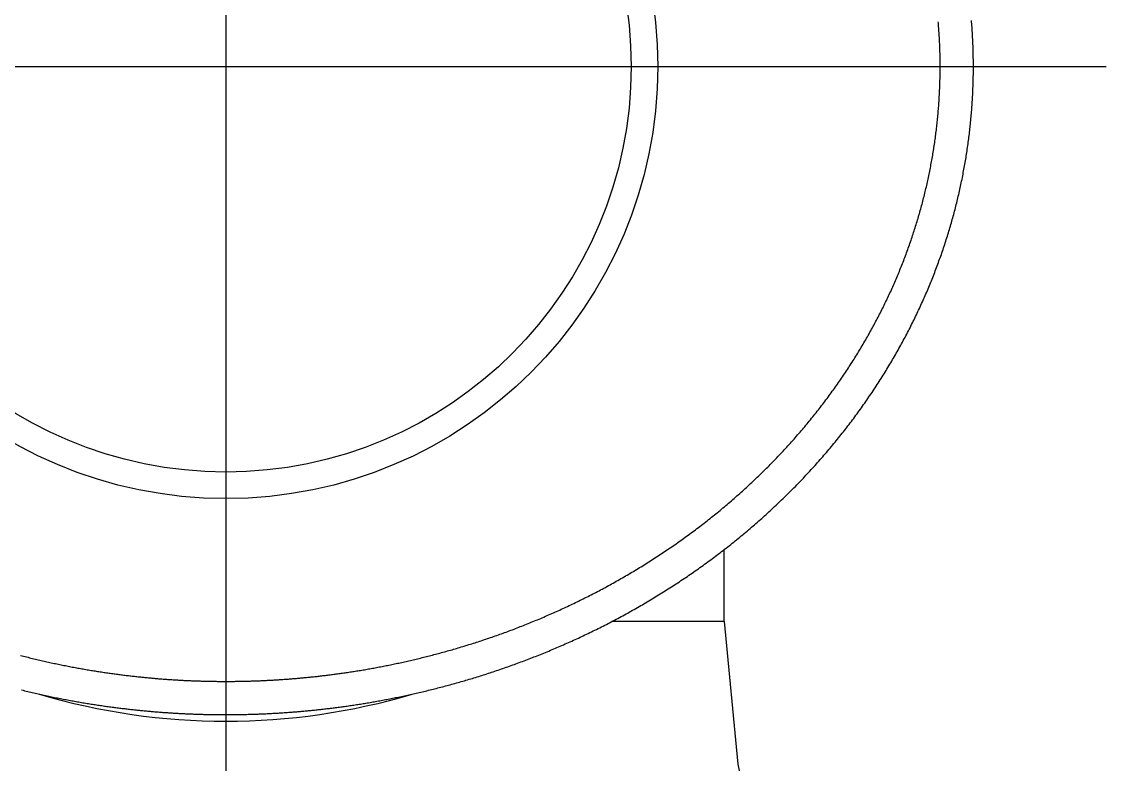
# Model space of a CAD drawing. Extents: x -15.1 to 80.2, y -18.2 to 61.5.
# Drawn here: x 63.89 to 80.21, y 39.15 to 50.33 of the extents above; entities that cross this region are included whole.
import ezdxf

# ---------------------------------------------------------------- set-up
doc = ezdxf.new("R2010")
doc.units = 0
doc.linetypes.add('CENTER', pattern=[50.8, 31.75, -6.35, 6.35, -6.35])
doc.layers.get('0').update_dxf_attribs({"linetype": 'CONTINUOUS'})
doc.layers.add('CENTER', color=1, linetype='CENTER')

msp = doc.modelspace()

# ---------------------------------------------------------------- linework, layer by layer
at = {"color": 7, "linetype": 'CONTINUOUS'}
for q in [(74.46091, 42.38278), (72.76924, 41.3), (74.66743, 39.15214)]:
    msp.add_line((74.46091, 41.3), q, dxfattribs=at)
at = {"color": 7}
for points in [[(66.9609, 39.9, 0), (66.9777, 39.9, 0), (66.9945, 39.9, 0), (67.0113, 39.9001, 0), (67.028, 39.9002, 0), (67.0448, 39.9003, 0), (67.0616, 39.9004, 0), (67.0783, 39.9005, 0), (67.0951, 39.9007, 0), (67.1118, 39.9008, 0), (67.1286, 39.901, 0), (67.1453, 39.9013, 0), (67.162, 39.9015, 0), (67.1788, 39.9018, 0), (67.1955, 39.9021, 0), (67.2123, 39.9024, 0), (67.229, 39.9027, 0), (67.2458, 39.9031, 0), (67.2625, 39.9034, 0), (67.2792, 39.9038, 0), (67.296, 39.9042, 0), (67.3128, 39.9047, 0), (67.3295, 39.9051, 0), (67.3463, 39.9056, 0), (67.3631, 39.9061, 0), (67.3799, 39.9067, 0), (67.3967, 39.9072, 0), (67.4135, 39.9078, 0), (67.4303, 39.9084, 0), (67.4471, 39.909, 0), (67.4639, 39.9096, 0), (67.4808, 39.9103, 0), (67.4976, 39.911, 0), (67.5145, 39.9117, 0), (67.5314, 39.9124, 0), (67.5483, 39.9132, 0), (67.5652, 39.914, 0), (67.5821, 39.9148, 0), (67.5991, 39.9156, 0), (67.616, 39.9165, 0), (67.633, 39.9173, 0), (67.65, 39.9182, 0), (67.667, 39.9192, 0), (67.684, 39.9201, 0), (67.7011, 39.9211, 0), (67.7182, 39.9221, 0), (67.7353, 39.9231, 0), (67.7524, 39.9241, 0), (67.7695, 39.9252, 0), (67.7867, 39.9263, 0), (67.8039, 39.9274, 0), (67.8211, 39.9285, 0), (67.8384, 39.9297, 0), (67.8556, 39.9309, 0), (67.8729, 39.9321, 0), (67.8903, 39.9333, 0), (67.9076, 39.9346, 0), (67.925, 39.9359, 0), (67.9424, 39.9372, 0), (67.9598, 39.9385, 0), (67.9773, 39.9399, 0), (67.9948, 39.9413, 0), (68.0124, 39.9427, 0), (68.0299, 39.9441, 0), (68.0475, 39.9456, 0), (68.0652, 39.9471, 0), (68.0829, 39.9486, 0), (68.1006, 39.9501, 0), (68.1183, 39.9517, 0), (68.1361, 39.9533, 0), (68.1539, 39.9549, 0), (68.1718, 39.9566, 0), (68.1897, 39.9582, 0), (68.2077, 39.96, 0), (68.2256, 39.9617, 0), (68.2437, 39.9635, 0), (68.2617, 39.9653, 0), (68.2799, 39.9671, 0), (68.298, 39.969, 0), (68.3162, 39.9709, 0), (68.3345, 39.9728, 0), (68.3528, 39.9748, 0), (68.3711, 39.9768, 0), (68.3895, 39.9788, 0), (68.4079, 39.9808, 0), (68.4264, 39.9829, 0), (68.445, 39.9851, 0), (68.4636, 39.9872, 0), (68.4822, 39.9894, 0), (68.5009, 39.9916, 0), (68.5197, 39.9939, 0), (68.5385, 39.9962, 0), (68.5573, 39.9985, 0), (68.5762, 40.0009, 0), (68.5952, 40.0033, 0), (68.6142, 40.0057, 0), (68.6333, 40.0082, 0), (68.6524, 40.0107, 0), (68.6716, 40.0133, 0), (68.6909, 40.0159, 0), (68.7102, 40.0185, 0), (68.7296, 40.0212, 0), (68.749, 40.0239, 0), (68.7685, 40.0266, 0), (68.7881, 40.0294, 0), (68.8077, 40.0322, 0), (68.8274, 40.0351, 0), (68.8472, 40.038, 0), (68.867, 40.0409, 0), (68.8869, 40.0439, 0), (68.9069, 40.0469, 0), (68.9269, 40.05, 0), (68.947, 40.0531, 0), (68.9671, 40.0563, 0), (68.9874, 40.0595, 0), (69.0077, 40.0627, 0), (69.0281, 40.066, 0), (69.0485, 40.0693, 0), (69.0691, 40.0727, 0), (69.0897, 40.0762, 0), (69.1103, 40.0796, 0), (69.1311, 40.0832, 0), (69.1519, 40.0867, 0), (69.1727, 40.0903, 0), (69.1937, 40.094, 0), (69.2147, 40.0977, 0), (69.2358, 40.1015, 0), (69.2569, 40.1053, 0), (69.2781, 40.1092, 0), (69.2994, 40.1131, 0), (69.3208, 40.1171, 0), (69.3422, 40.1211, 0), (69.3636, 40.1251, 0), (69.3852, 40.1293, 0), (69.4067, 40.1334, 0), (69.4284, 40.1376, 0), (69.4501, 40.1419, 0), (69.4719, 40.1462, 0), (69.4937, 40.1506, 0), (69.5156, 40.155, 0), (69.5376, 40.1595, 0), (69.5596, 40.164, 0), (69.5816, 40.1686, 0), (69.6037, 40.1732, 0), (69.6259, 40.1779, 0), (69.6482, 40.1826, 0), (69.6704, 40.1874, 0), (69.6928, 40.1923, 0), (69.7152, 40.1971, 0), (69.7376, 40.2021, 0), (69.7601, 40.2071, 0), (69.7827, 40.2121, 0), (69.8053, 40.2172, 0), (69.8279, 40.2224, 0), (69.8506, 40.2276, 0), (69.8733, 40.2329, 0), (69.8961, 40.2382, 0), (69.919, 40.2436, 0), (69.9419, 40.249, 0), (69.9648, 40.2545, 0), (69.9878, 40.2601, 0), (70.0108, 40.2657, 0), (70.0339, 40.2713, 0), (70.057, 40.277, 0), (70.0801, 40.2828, 0), (70.1033, 40.2886, 0), (70.1266, 40.2945, 0), (70.1499, 40.3004, 0), (70.1732, 40.3064, 0), (70.1965, 40.3125, 0), (70.2199, 40.3186, 0), (70.2434, 40.3247, 0), (70.2668, 40.331, 0), (70.2904, 40.3372, 0), (70.3139, 40.3436, 0), (70.3375, 40.35, 0), (70.3611, 40.3564, 0), (70.3848, 40.3629, 0), (70.4085, 40.3695, 0), (70.4322, 40.3762, 0), (70.456, 40.3828, 0), (70.4797, 40.3896, 0), (70.5036, 40.3964, 0), (70.5274, 40.4033, 0), (70.5513, 40.4102, 0), (70.5752, 40.4172, 0), (70.5992, 40.4242, 0), (70.6231, 40.4313, 0), (70.6471, 40.4385, 0), (70.6711, 40.4457, 0), (70.6952, 40.453, 0), (70.7193, 40.4604, 0), (70.7434, 40.4678, 0), (70.7675, 40.4753, 0), (70.7917, 40.4828, 0), (70.8158, 40.4904, 0), (70.84, 40.4981, 0), (70.8643, 40.5058, 0), (70.8885, 40.5136, 0), (70.9128, 40.5214, 0), (70.937, 40.5293, 0), (70.9613, 40.5373, 0), (70.9857, 40.5453, 0), (71.01, 40.5534, 0), (71.0344, 40.5616, 0), (71.0587, 40.5698, 0), (71.0831, 40.5781, 0), (71.1075, 40.5865, 0), (71.132, 40.5949, 0), (71.1564, 40.6034, 0), (71.1809, 40.6119, 0), (71.2053, 40.6205, 0), (71.2298, 40.6292, 0), (71.2543, 40.638, 0), (71.2788, 40.6468, 0), (71.3033, 40.6556, 0), (71.3279, 40.6646, 0), (71.3524, 40.6735, 0), (71.377, 40.6826, 0), (71.4016, 40.6917, 0), (71.4262, 40.7009, 0), (71.4508, 40.7102, 0), (71.4754, 40.7195, 0), (71.5, 40.7289, 0), (71.5246, 40.7383, 0), (71.5493, 40.7478, 0), (71.5739, 40.7574, 0), (71.5986, 40.767, 0), (71.6233, 40.7767, 0), (71.6479, 40.7865, 0), (71.6726, 40.7964, 0), (71.6973, 40.8063, 0), (71.722, 40.8162, 0), (71.7467, 40.8263, 0), (71.7714, 40.8364, 0), (71.7962, 40.8465, 0), (71.8209, 40.8568, 0), (71.8456, 40.8671, 0), (71.8704, 40.8775, 0), (71.8951, 40.8879, 0), (71.9199, 40.8984, 0), (71.9446, 40.909, 0), (71.9694, 40.9196, 0), (71.9942, 40.9303, 0), (72.0189, 40.9411, 0), (72.0437, 40.9519, 0), (72.0685, 40.9628, 0), (72.0932, 40.9738, 0), (72.118, 40.9848, 0), (72.1428, 40.9959, 0), (72.1676, 41.0071, 0), (72.1924, 41.0184, 0), (72.2171, 41.0297, 0), (72.2419, 41.0411, 0), (72.2667, 41.0525, 0), (72.2915, 41.064, 0), (72.3163, 41.0756, 0), (72.3411, 41.0873, 0), (72.3658, 41.099, 0), (72.3906, 41.1108, 0), (72.4154, 41.1227, 0), (72.4402, 41.1346, 0), (72.4649, 41.1466, 0), (72.4897, 41.1587, 0), (72.5145, 41.1708, 0), (72.5392, 41.183, 0), (72.564, 41.1953, 0), (72.5887, 41.2077, 0), (72.6135, 41.2201, 0), (72.6382, 41.2326, 0), (72.663, 41.2452, 0), (72.6877, 41.2578, 0), (72.7124, 41.2705, 0), (72.7371, 41.2833, 0), (72.7618, 41.2961, 0), (72.7865, 41.3091, 0), (72.8112, 41.3221, 0), (72.8359, 41.3351, 0), (72.8606, 41.3482, 0), (72.8853, 41.3615, 0), (72.9099, 41.3747, 0), (72.9346, 41.3881, 0), (72.9592, 41.4015, 0), (72.9838, 41.415, 0), (73.0085, 41.4286, 0), (73.0331, 41.4422, 0), (73.0577, 41.4559, 0), (73.0822, 41.4697, 0), (73.1068, 41.4835, 0), (73.1313, 41.4975, 0), (73.1559, 41.5114, 0), (73.1804, 41.5255, 0), (73.2049, 41.5396, 0), (73.2294, 41.5538, 0), (73.2539, 41.5681, 0), (73.2783, 41.5825, 0), (73.3027, 41.5969, 0), (73.3272, 41.6114, 0), (73.3515, 41.6259, 0), (73.3759, 41.6406, 0), (73.4003, 41.6553, 0), (73.4246, 41.67, 0), (73.4489, 41.6849, 0), (73.4732, 41.6998, 0), (73.4975, 41.7148, 0), (73.5217, 41.7298, 0), (73.546, 41.7449, 0), (73.5702, 41.7601, 0), (73.5944, 41.7754, 0), (73.6185, 41.7907, 0), (73.6426, 41.8061, 0), (73.6667, 41.8216, 0), (73.6908, 41.8371, 0), (73.7149, 41.8527, 0), (73.7389, 41.8684, 0), (73.7629, 41.8841, 0), (73.7869, 41.9, 0), (73.8108, 41.9158, 0), (73.8347, 41.9318, 0), (73.8586, 41.9478, 0), (73.8825, 41.9639, 0), (73.9063, 41.9801, 0), (73.9301, 41.9963, 0), (73.9538, 42.0126, 0), (73.9776, 42.0289, 0), (74.0013, 42.0454, 0), (74.0249, 42.0619, 0), (74.0486, 42.0784, 0), (74.0722, 42.0951, 0), (74.0957, 42.1118, 0), (74.1193, 42.1285, 0), (74.1428, 42.1454, 0), (74.1662, 42.1623, 0), (74.1896, 42.1792, 0), (74.213, 42.1963, 0), (74.2364, 42.2134, 0), (74.2597, 42.2305, 0), (74.283, 42.2478, 0), (74.3062, 42.2651, 0), (74.3294, 42.2825, 0), (74.3526, 42.2999, 0), (74.3757, 42.3174, 0), (74.3987, 42.335, 0), (74.4218, 42.3526, 0), (74.4448, 42.3703, 0), (74.4677, 42.3881, 0), (74.4906, 42.4059, 0), (74.5135, 42.4238, 0), (74.5363, 42.4418, 0), (74.5591, 42.4598, 0), (74.5818, 42.4779, 0), (74.6045, 42.4961, 0), (74.6272, 42.5143, 0), (74.6498, 42.5326, 0), (74.6723, 42.5509, 0), (74.6948, 42.5694, 0), (74.7173, 42.5878, 0), (74.7397, 42.6064, 0), (74.762, 42.625, 0), (74.7844, 42.6437, 0), (74.8066, 42.6624, 0), (74.8288, 42.6812, 0), (74.851, 42.7001, 0), (74.8731, 42.719, 0), (74.8952, 42.7379, 0), (74.9172, 42.757, 0), (74.9391, 42.7761, 0), (74.9611, 42.7952, 0), (74.9829, 42.8145, 0), (75.0047, 42.8337, 0), (75.0265, 42.8531, 0), (75.0482, 42.8725, 0), (75.0698, 42.8919, 0), (75.0914, 42.9114, 0), (75.1129, 42.931, 0), (75.1344, 42.9506, 0), (75.1558, 42.9703, 0), (75.1772, 42.9901, 0), (75.1985, 43.0099, 0), (75.2197, 43.0297, 0), (75.2409, 43.0496, 0), (75.2621, 43.0696, 0), (75.2832, 43.0896, 0), (75.3042, 43.1097, 0), (75.3251, 43.1298, 0), (75.346, 43.15, 0), (75.3669, 43.1703, 0), (75.3877, 43.1906, 0), (75.4084, 43.2109, 0), (75.429, 43.2313, 0), (75.4496, 43.2518, 0), (75.4702, 43.2723, 0), (75.4906, 43.2929, 0), (75.511, 43.3135, 0), (75.5314, 43.3342, 0), (75.5517, 43.3549, 0), (75.5719, 43.3757, 0), (75.592, 43.3965, 0), (75.6121, 43.4173, 0), (75.6322, 43.4383, 0), (75.6521, 43.4593, 0), (75.672, 43.4803, 0), (75.6918, 43.5014, 0), (75.7116, 43.5225, 0), (75.7313, 43.5437, 0), (75.7509, 43.5649, 0), (75.7704, 43.5862, 0), (75.7899, 43.6075, 0), (75.8093, 43.6288, 0), (75.8287, 43.6503, 0), (75.848, 43.6717, 0), (75.8672, 43.6932, 0), (75.8863, 43.7148, 0), (75.9054, 43.7364, 0), (75.9244, 43.758, 0), (75.9433, 43.7797, 0), (75.9621, 43.8014, 0), (75.9809, 43.8232, 0), (75.9996, 43.845, 0), (76.0182, 43.8669, 0), (76.0368, 43.8888, 0), (76.0553, 43.9107, 0), (76.0737, 43.9327, 0), (76.092, 43.9548, 0), (76.1103, 43.9768, 0), (76.1285, 43.9989, 0), (76.1466, 44.0211, 0), (76.1646, 44.0433, 0), (76.1826, 44.0655, 0), (76.2005, 44.0878, 0), (76.2183, 44.1101, 0), (76.2361, 44.1324, 0), (76.2537, 44.1548, 0), (76.2713, 44.1772, 0), (76.2888, 44.1997, 0), (76.3063, 44.2222, 0), (76.3237, 44.2447, 0), (76.3409, 44.2673, 0), (76.3582, 44.2898, 0), (76.3753, 44.3125, 0), (76.3923, 44.3351, 0), (76.4093, 44.3578, 0), (76.4262, 44.3806, 0), (76.4431, 44.4033, 0), (76.4598, 44.4261, 0), (76.4765, 44.449, 0), (76.4931, 44.4718, 0), (76.5096, 44.4947, 0), (76.526, 44.5177, 0), (76.5424, 44.5406, 0), (76.5586, 44.5636, 0), (76.5748, 44.5866, 0), (76.591, 44.6097, 0), (76.607, 44.6327, 0), (76.623, 44.6559, 0), (76.6388, 44.679, 0), (76.6546, 44.7021, 0), (76.6703, 44.7253, 0), (76.686, 44.7485, 0), (76.7015, 44.7718, 0), (76.717, 44.7951, 0), (76.7324, 44.8184, 0), (76.7477, 44.8417, 0), (76.7629, 44.865, 0), (76.7781, 44.8884, 0), (76.7931, 44.9118, 0), (76.8081, 44.9352, 0), (76.823, 44.9586, 0), (76.8378, 44.9821, 0), (76.8525, 45.0056, 0), (76.8672, 45.0291, 0), (76.8818, 45.0527, 0), (76.8963, 45.0762, 0), (76.9107, 45.0998, 0), (76.925, 45.1234, 0), (76.9392, 45.1471, 0), (76.9534, 45.1707, 0), (76.9675, 45.1944, 0), (76.9815, 45.2181, 0), (76.9954, 45.2418, 0), (77.0093, 45.2656, 0), (77.023, 45.2894, 0), (77.0367, 45.3131, 0), (77.0503, 45.337, 0), (77.0638, 45.3608, 0), (77.0773, 45.3847, 0), (77.0906, 45.4086, 0), (77.1039, 45.4325, 0), (77.1171, 45.4564, 0), (77.1302, 45.4803, 0), (77.1433, 45.5043, 0), (77.1562, 45.5283, 0), (77.1691, 45.5523, 0), (77.1819, 45.5763, 0), (77.1946, 45.6004, 0), (77.2073, 45.6245, 0), (77.2198, 45.6486, 0), (77.2323, 45.6727, 0), (77.2447, 45.6968, 0), (77.257, 45.7209, 0), (77.2692, 45.7451, 0), (77.2814, 45.7693, 0), (77.2935, 45.7935, 0), (77.3055, 45.8177, 0), (77.3174, 45.842, 0), (77.3292, 45.8663, 0), (77.341, 45.8905, 0), (77.3526, 45.9148, 0), (77.3642, 45.9392, 0), (77.3757, 45.9635, 0), (77.3872, 45.9878, 0), (77.3985, 46.0122, 0), (77.4098, 46.0366, 0), (77.421, 46.061, 0), (77.4321, 46.0854, 0), (77.4431, 46.1099, 0), (77.4541, 46.1343, 0), (77.465, 46.1588, 0), (77.4758, 46.1833, 0), (77.4865, 46.2078, 0), (77.4971, 46.2323, 0), (77.5077, 46.2568, 0), (77.5181, 46.2814, 0), (77.5285, 46.306, 0), (77.5388, 46.3305, 0), (77.5491, 46.3551, 0), (77.5592, 46.3798, 0), (77.5693, 46.4044, 0), (77.5793, 46.429, 0), (77.5892, 46.4537, 0), (77.599, 46.4783, 0), (77.6088, 46.503, 0), (77.6185, 46.5277, 0), (77.6281, 46.5524, 0), (77.6376, 46.5772, 0), (77.647, 46.6019, 0), (77.6564, 46.6267, 0), (77.6657, 46.6514, 0), (77.6749, 46.6762, 0), (77.684, 46.701, 0), (77.693, 46.7258, 0), (77.702, 46.7506, 0), (77.7109, 46.7754, 0), (77.7197, 46.8003, 0), (77.7284, 46.8251, 0), (77.737, 46.85, 0), (77.7456, 46.8749, 0), (77.7541, 46.8998, 0), (77.7625, 46.9247, 0), (77.7708, 46.9496, 0), (77.7791, 46.9745, 0), (77.7872, 46.9995, 0), (77.7953, 47.0244, 0), (77.8033, 47.0494, 0), (77.8113, 47.0743, 0), (77.8191, 47.0993, 0), (77.8269, 47.1243, 0), (77.8346, 47.1493, 0), (77.8422, 47.1743, 0), (77.8497, 47.1993, 0), (77.8572, 47.2244, 0), (77.8646, 47.2494, 0), (77.8719, 47.2745, 0), (77.8791, 47.2995, 0), (77.8863, 47.3246, 0), (77.8933, 47.3497, 0), (77.9003, 47.3748, 0), (77.9072, 47.3999, 0), (77.9141, 47.425, 0), (77.9208, 47.4501, 0), (77.9275, 47.4752, 0), (77.9341, 47.5004, 0), (77.9406, 47.5255, 0), (77.947, 47.5507, 0), (77.9534, 47.5758, 0), (77.9597, 47.601, 0), (77.9659, 47.6262, 0), (77.972, 47.6514, 0), (77.9781, 47.6765, 0), (77.984, 47.7017, 0), (77.9899, 47.727, 0), (77.9957, 47.7522, 0), (78.0015, 47.7774, 0), (78.0071, 47.8026, 0), (78.0127, 47.8279, 0), (78.0182, 47.8531, 0), (78.0236, 47.8783, 0), (78.029, 47.9036, 0), (78.0342, 47.9289, 0), (78.0394, 47.9541, 0), (78.0445, 47.9794, 0), (78.0496, 48.0047, 0), (78.0545, 48.03, 0), (78.0594, 48.0553, 0), (78.0642, 48.0806, 0), (78.0689, 48.1059, 0), (78.0736, 48.1312, 0), (78.0781, 48.1565, 0), (78.0826, 48.1818, 0), (78.087, 48.2071, 0), (78.0914, 48.2325, 0), (78.0956, 48.2578, 0), (78.0998, 48.2832, 0), (78.1039, 48.3085, 0), (78.1079, 48.3339, 0), (78.1119, 48.3592, 0), (78.1158, 48.3846, 0), (78.1196, 48.4099, 0), (78.1233, 48.4353, 0), (78.1269, 48.4607, 0), (78.1305, 48.4861, 0), (78.134, 48.5114, 0), (78.1374, 48.5368, 0), (78.1407, 48.5622, 0), (78.1439, 48.5876, 0), (78.1471, 48.613, 0), (78.1502, 48.6384, 0), (78.1532, 48.6638, 0), (78.1562, 48.6892, 0), (78.159, 48.7146, 0), (78.1618, 48.7401, 0), (78.1645, 48.7655, 0), (78.1672, 48.7909, 0), (78.1697, 48.8163, 0), (78.1722, 48.8417, 0), (78.1746, 48.8672, 0), (78.1769, 48.8926, 0), (78.1792, 48.918, 0), (78.1813, 48.9435, 0), (78.1834, 48.9689, 0), (78.1855, 48.9944, 0), (78.1874, 49.0198, 0), (78.1893, 49.0453, 0), (78.191, 49.0707, 0), (78.1927, 49.0962, 0), (78.1944, 49.1216, 0), (78.1959, 49.1471, 0), (78.1974, 49.1725, 0), (78.1988, 49.198, 0), (78.2001, 49.2234, 0), (78.2014, 49.2489, 0), (78.2026, 49.2744, 0), (78.2036, 49.2998, 0), (78.2047, 49.3253, 0), (78.2056, 49.3507, 0), (78.2065, 49.3762, 0), (78.2073, 49.4017, 0), (78.208, 49.4271, 0), (78.2086, 49.4526, 0), (78.2092, 49.4781, 0), (78.2096, 49.5036, 0), (78.21, 49.529, 0), (78.2104, 49.5545, 0), (78.2106, 49.58, 0), (78.2108, 49.6054, 0), (78.2109, 49.6309, 0), (78.2109, 49.6564, 0), (78.2108, 49.6819, 0), (78.2107, 49.7073, 0), (78.2105, 49.7328, 0), (78.2102, 49.7583, 0), (78.2098, 49.7838, 0), (78.2094, 49.8092, 0), (78.2089, 49.8347, 0), (78.2083, 49.8602, 0), (78.2076, 49.8856, 0), (78.2069, 49.9111, 0), (78.206, 49.9366, 0), (78.2051, 49.962, 0), (78.2041, 49.9875, 0), (78.2031, 50.0129, 0), (78.202, 50.0384, 0), (78.2007, 50.0638, 0), (78.1995, 50.0893, 0), (78.1981, 50.1147, 0), (78.1967, 50.1402, 0), (78.1951, 50.1656, 0), (78.1935, 50.191, 0), (78.1919, 50.2164, 0), (78.1901, 50.2419, 0), (78.1883, 50.2673, 0), (78.1864, 50.2927, 0), (78.1844, 50.3181, 0), (78.1824, 50.3435, 0)], [(66.9609, 40.4, 0), (66.9771, 40.4, 0), (66.9932, 40.4, 0), (67.0093, 40.4001, 0), (67.0254, 40.4002, 0), (67.0416, 40.4003, 0), (67.0577, 40.4004, 0), (67.0738, 40.4005, 0), (67.0899, 40.4006, 0), (67.106, 40.4008, 0), (67.1221, 40.401, 0), (67.1382, 40.4012, 0), (67.1543, 40.4015, 0), (67.1704, 40.4017, 0), (67.1865, 40.402, 0), (67.2026, 40.4023, 0), (67.2187, 40.4026, 0), (67.2348, 40.4029, 0), (67.2509, 40.4033, 0), (67.267, 40.4037, 0), (67.2831, 40.4041, 0), (67.2992, 40.4045, 0), (67.3153, 40.4049, 0), (67.3315, 40.4054, 0), (67.3476, 40.4059, 0), (67.3637, 40.4064, 0), (67.3799, 40.4069, 0), (67.396, 40.4075, 0), (67.4122, 40.4081, 0), (67.4284, 40.4087, 0), (67.4445, 40.4093, 0), (67.4607, 40.4099, 0), (67.4769, 40.4106, 0), (67.4932, 40.4113, 0), (67.5094, 40.412, 0), (67.5256, 40.4127, 0), (67.5419, 40.4134, 0), (67.5582, 40.4142, 0), (67.5745, 40.415, 0), (67.5908, 40.4158, 0), (67.6071, 40.4167, 0), (67.6234, 40.4175, 0), (67.6398, 40.4184, 0), (67.6562, 40.4193, 0), (67.6726, 40.4203, 0), (67.689, 40.4212, 0), (67.7054, 40.4222, 0), (67.7219, 40.4232, 0), (67.7384, 40.4242, 0), (67.7549, 40.4253, 0), (67.7714, 40.4263, 0), (67.788, 40.4274, 0), (67.8045, 40.4285, 0), (67.8211, 40.4297, 0), (67.8378, 40.4308, 0), (67.8544, 40.432, 0), (67.8711, 40.4332, 0), (67.8878, 40.4345, 0), (67.9046, 40.4357, 0), (67.9213, 40.437, 0), (67.9381, 40.4383, 0), (67.955, 40.4397, 0), (67.9718, 40.441, 0), (67.9887, 40.4424, 0), (68.0056, 40.4438, 0), (68.0226, 40.4452, 0), (68.0396, 40.4467, 0), (68.0566, 40.4482, 0), (68.0737, 40.4497, 0), (68.0908, 40.4512, 0), (68.1079, 40.4528, 0), (68.1251, 40.4544, 0), (68.1423, 40.456, 0), (68.1596, 40.4576, 0), (68.1769, 40.4593, 0), (68.1942, 40.461, 0), (68.2116, 40.4628, 0), (68.229, 40.4645, 0), (68.2464, 40.4663, 0), (68.2639, 40.4681, 0), (68.2815, 40.47, 0), (68.2991, 40.4719, 0), (68.3167, 40.4738, 0), (68.3344, 40.4757, 0), (68.3521, 40.4777, 0), (68.3699, 40.4797, 0), (68.3877, 40.4818, 0), (68.4056, 40.4838, 0), (68.4235, 40.4859, 0), (68.4414, 40.4881, 0), (68.4595, 40.4903, 0), (68.4775, 40.4925, 0), (68.4957, 40.4947, 0), (68.5138, 40.497, 0), (68.5321, 40.4993, 0), (68.5504, 40.5016, 0), (68.5687, 40.504, 0), (68.5871, 40.5064, 0), (68.6055, 40.5089, 0), (68.6241, 40.5114, 0), (68.6426, 40.5139, 0), (68.6612, 40.5165, 0), (68.6799, 40.5191, 0), (68.6987, 40.5217, 0), (68.7175, 40.5244, 0), (68.7363, 40.5271, 0), (68.7553, 40.5299, 0), (68.7743, 40.5326, 0), (68.7933, 40.5355, 0), (68.8124, 40.5383, 0), (68.8316, 40.5413, 0), (68.8509, 40.5442, 0), (68.8702, 40.5472, 0), (68.8896, 40.5502, 0), (68.909, 40.5533, 0), (68.9285, 40.5564, 0), (68.9481, 40.5596, 0), (68.9678, 40.5628, 0), (68.9875, 40.566, 0), (69.0073, 40.5693, 0), (69.0271, 40.5727, 0), (69.0471, 40.576, 0), (69.0671, 40.5795, 0), (69.0871, 40.583, 0), (69.1073, 40.5865, 0), (69.1274, 40.5901, 0), (69.1477, 40.5937, 0), (69.168, 40.5973, 0), (69.1884, 40.6011, 0), (69.2088, 40.6048, 0), (69.2294, 40.6086, 0), (69.2499, 40.6125, 0), (69.2705, 40.6164, 0), (69.2912, 40.6204, 0), (69.312, 40.6244, 0), (69.3328, 40.6284, 0), (69.3536, 40.6325, 0), (69.3746, 40.6367, 0), (69.3955, 40.6409, 0), (69.4166, 40.6451, 0), (69.4377, 40.6494, 0), (69.4588, 40.6537, 0), (69.48, 40.6581, 0), (69.5012, 40.6626, 0), (69.5225, 40.6671, 0), (69.5439, 40.6716, 0), (69.5653, 40.6762, 0), (69.5868, 40.6809, 0), (69.6083, 40.6856, 0), (69.6298, 40.6903, 0), (69.6514, 40.6951, 0), (69.6731, 40.7, 0), (69.6948, 40.7049, 0), (69.7166, 40.7098, 0), (69.7384, 40.7149, 0), (69.7602, 40.7199, 0), (69.7821, 40.725, 0), (69.804, 40.7302, 0), (69.826, 40.7354, 0), (69.8481, 40.7407, 0), (69.8701, 40.746, 0), (69.8922, 40.7514, 0), (69.9144, 40.7568, 0), (69.9366, 40.7623, 0), (69.9588, 40.7678, 0), (69.9811, 40.7734, 0), (70.0034, 40.7791, 0), (70.0258, 40.7848, 0), (70.0482, 40.7905, 0), (70.0706, 40.7963, 0), (70.0931, 40.8022, 0), (70.1156, 40.8081, 0), (70.1381, 40.8141, 0), (70.1607, 40.8201, 0), (70.1833, 40.8262, 0), (70.206, 40.8324, 0), (70.2286, 40.8386, 0), (70.2513, 40.8448, 0), (70.2741, 40.8511, 0), (70.2969, 40.8575, 0), (70.3197, 40.8639, 0), (70.3425, 40.8704, 0), (70.3654, 40.8769, 0), (70.3883, 40.8835, 0), (70.4112, 40.8902, 0), (70.4342, 40.8969, 0), (70.4572, 40.9036, 0), (70.4802, 40.9105, 0), (70.5032, 40.9173, 0), (70.5263, 40.9243, 0), (70.5493, 40.9313, 0), (70.5725, 40.9383, 0), (70.5956, 40.9454, 0), (70.6187, 40.9526, 0), (70.6419, 40.9599, 0), (70.6651, 40.9671, 0), (70.6884, 40.9745, 0), (70.7116, 40.9819, 0), (70.7349, 40.9894, 0), (70.7581, 40.9969, 0), (70.7814, 41.0045, 0), (70.8048, 41.0122, 0), (70.8281, 41.0199, 0), (70.8515, 41.0276, 0), (70.8748, 41.0355, 0), (70.8982, 41.0434, 0), (70.9216, 41.0513, 0), (70.945, 41.0593, 0), (70.9685, 41.0674, 0), (70.9919, 41.0756, 0), (71.0154, 41.0838, 0), (71.0389, 41.092, 0), (71.0624, 41.1003, 0), (71.0859, 41.1087, 0), (71.1094, 41.1172, 0), (71.1329, 41.1257, 0), (71.1564, 41.1342, 0), (71.18, 41.1429, 0), (71.2035, 41.1516, 0), (71.2271, 41.1603, 0), (71.2507, 41.1691, 0), (71.2743, 41.178, 0), (71.2979, 41.1869, 0), (71.3215, 41.1959, 0), (71.3451, 41.205, 0), (71.3688, 41.2141, 0), (71.3924, 41.2233, 0), (71.416, 41.2325, 0), (71.4397, 41.2418, 0), (71.4634, 41.2512, 0), (71.487, 41.2606, 0), (71.5107, 41.2701, 0), (71.5344, 41.2797, 0), (71.5581, 41.2893, 0), (71.5818, 41.299, 0), (71.6055, 41.3088, 0), (71.6292, 41.3186, 0), (71.6529, 41.3284, 0), (71.6766, 41.3384, 0), (71.7003, 41.3484, 0), (71.7241, 41.3585, 0), (71.7478, 41.3686, 0), (71.7715, 41.3788, 0), (71.7953, 41.389, 0), (71.819, 41.3994, 0), (71.8427, 41.4098, 0), (71.8665, 41.4202, 0), (71.8902, 41.4307, 0), (71.914, 41.4413, 0), (71.9377, 41.4519, 0), (71.9615, 41.4627, 0), (71.9852, 41.4734, 0), (72.0089, 41.4843, 0), (72.0327, 41.4952, 0), (72.0564, 41.5062, 0), (72.0802, 41.5172, 0), (72.1039, 41.5283, 0), (72.1277, 41.5395, 0), (72.1514, 41.5507, 0), (72.1751, 41.562, 0), (72.1989, 41.5734, 0), (72.2226, 41.5848, 0), (72.2463, 41.5963, 0), (72.27, 41.6079, 0), (72.2937, 41.6195, 0), (72.3175, 41.6312, 0), (72.3412, 41.6429, 0), (72.3649, 41.6548, 0), (72.3886, 41.6667, 0), (72.4123, 41.6786, 0), (72.4359, 41.6907, 0), (72.4596, 41.7028, 0), (72.4833, 41.7149, 0), (72.507, 41.7272, 0), (72.5306, 41.7395, 0), (72.5543, 41.7518, 0), (72.5779, 41.7643, 0), (72.6015, 41.7768, 0), (72.6251, 41.7893, 0), (72.6488, 41.802, 0), (72.6724, 41.8147, 0), (72.696, 41.8275, 0), (72.7195, 41.8403, 0), (72.7431, 41.8532, 0), (72.7667, 41.8662, 0), (72.7902, 41.8792, 0), (72.8137, 41.8924, 0), (72.8372, 41.9055, 0), (72.8607, 41.9188, 0), (72.8842, 41.9321, 0), (72.9077, 41.9455, 0), (72.9312, 41.959, 0), (72.9546, 41.9725, 0), (72.978, 41.9861, 0), (73.0014, 41.9997, 0), (73.0248, 42.0135, 0), (73.0482, 42.0272, 0), (73.0715, 42.0411, 0), (73.0949, 42.055, 0), (73.1182, 42.069, 0), (73.1415, 42.0831, 0), (73.1647, 42.0972, 0), (73.188, 42.1114, 0), (73.2112, 42.1256, 0), (73.2344, 42.14, 0), (73.2576, 42.1544, 0), (73.2808, 42.1688, 0), (73.3039, 42.1833, 0), (73.327, 42.1979, 0), (73.3501, 42.2126, 0), (73.3732, 42.2273, 0), (73.3962, 42.2421, 0), (73.4192, 42.2569, 0), (73.4422, 42.2718, 0), (73.4652, 42.2868, 0), (73.4881, 42.3019, 0), (73.511, 42.317, 0), (73.5339, 42.3321, 0), (73.5567, 42.3474, 0), (73.5795, 42.3627, 0), (73.6023, 42.3781, 0), (73.6251, 42.3935, 0), (73.6478, 42.409, 0), (73.6705, 42.4245, 0), (73.6932, 42.4402, 0), (73.7158, 42.4559, 0), (73.7384, 42.4716, 0), (73.761, 42.4874, 0), (73.7835, 42.5033, 0), (73.806, 42.5193, 0), (73.8285, 42.5353, 0), (73.8509, 42.5513, 0), (73.8733, 42.5675, 0), (73.8957, 42.5837, 0), (73.918, 42.6, 0), (73.9403, 42.6163, 0), (73.9626, 42.6327, 0), (73.9848, 42.6491, 0), (74.0069, 42.6656, 0), (74.0291, 42.6822, 0), (74.0512, 42.6989, 0), (74.0732, 42.7156, 0), (74.0953, 42.7323, 0), (74.1173, 42.7492, 0), (74.1392, 42.7661, 0), (74.1611, 42.783, 0), (74.1829, 42.8, 0), (74.2048, 42.8171, 0), (74.2265, 42.8342, 0), (74.2483, 42.8514, 0), (74.2699, 42.8687, 0), (74.2916, 42.886, 0), (74.3132, 42.9034, 0), (74.3347, 42.9209, 0), (74.3562, 42.9384, 0), (74.3777, 42.9559, 0), (74.3991, 42.9735, 0), (74.4205, 42.9912, 0), (74.4418, 43.009, 0), (74.4631, 43.0268, 0), (74.4843, 43.0446, 0), (74.5054, 43.0625, 0), (74.5266, 43.0805, 0), (74.5477, 43.0985, 0), (74.5687, 43.1166, 0), (74.5897, 43.1348, 0), (74.6106, 43.153, 0), (74.6315, 43.1712, 0), (74.6523, 43.1895, 0), (74.6731, 43.2079, 0), (74.6938, 43.2263, 0), (74.7144, 43.2448, 0), (74.7351, 43.2633, 0), (74.7556, 43.2819, 0), (74.7761, 43.3006, 0), (74.7966, 43.3193, 0), (74.817, 43.338, 0), (74.8373, 43.3568, 0), (74.8576, 43.3757, 0), (74.8779, 43.3946, 0), (74.898, 43.4135, 0), (74.9182, 43.4325, 0), (74.9382, 43.4516, 0), (74.9582, 43.4707, 0), (74.9782, 43.4899, 0), (74.9981, 43.5091, 0), (75.0179, 43.5284, 0), (75.0377, 43.5477, 0), (75.0574, 43.5671, 0), (75.0771, 43.5865, 0), (75.0967, 43.606, 0), (75.1162, 43.6255, 0), (75.1357, 43.645, 0), (75.1551, 43.6647, 0), (75.1745, 43.6843, 0), (75.1938, 43.704, 0), (75.213, 43.7238, 0), (75.2322, 43.7436, 0), (75.2513, 43.7635, 0), (75.2703, 43.7834, 0), (75.2893, 43.8033, 0), (75.3082, 43.8233, 0), (75.3271, 43.8433, 0), (75.3459, 43.8634, 0), (75.3646, 43.8836, 0), (75.3832, 43.9037, 0), (75.4018, 43.924, 0), (75.4203, 43.9442, 0), (75.4388, 43.9645, 0), (75.4572, 43.9849, 0), (75.4755, 44.0053, 0), (75.4938, 44.0257, 0), (75.5119, 44.0462, 0), (75.5301, 44.0667, 0), (75.5481, 44.0873, 0), (75.5661, 44.1079, 0), (75.584, 44.1286, 0), (75.6018, 44.1492, 0), (75.6196, 44.17, 0), (75.6373, 44.1907, 0), (75.6549, 44.2115, 0), (75.6725, 44.2324, 0), (75.6899, 44.2533, 0), (75.7074, 44.2742, 0), (75.7247, 44.2951, 0), (75.742, 44.3161, 0), (75.7592, 44.3372, 0), (75.7763, 44.3582, 0), (75.7934, 44.3793, 0), (75.8104, 44.4005, 0), (75.8273, 44.4216, 0), (75.8441, 44.4428, 0), (75.8609, 44.4641, 0), (75.8776, 44.4854, 0), (75.8942, 44.5067, 0), (75.9108, 44.528, 0), (75.9272, 44.5494, 0), (75.9436, 44.5708, 0), (75.96, 44.5922, 0), (75.9762, 44.6137, 0), (75.9924, 44.6352, 0), (76.0085, 44.6567, 0), (76.0245, 44.6783, 0), (76.0405, 44.6999, 0), (76.0564, 44.7215, 0), (76.0722, 44.7432, 0), (76.0879, 44.7649, 0), (76.1036, 44.7866, 0), (76.1192, 44.8083, 0), (76.1347, 44.8301, 0), (76.1501, 44.8519, 0), (76.1655, 44.8737, 0), (76.1807, 44.8955, 0), (76.1959, 44.9174, 0), (76.2111, 44.9393, 0), (76.2261, 44.9612, 0), (76.2411, 44.9832, 0), (76.256, 45.0051, 0), (76.2708, 45.0271, 0), (76.2855, 45.0492, 0), (76.3002, 45.0712, 0), (76.3148, 45.0933, 0), (76.3293, 45.1154, 0), (76.3437, 45.1375, 0), (76.358, 45.1596, 0), (76.3723, 45.1818, 0), (76.3865, 45.204, 0), (76.4006, 45.2262, 0), (76.4146, 45.2484, 0), (76.4286, 45.2706, 0), (76.4424, 45.2929, 0), (76.4562, 45.3152, 0), (76.47, 45.3375, 0), (76.4836, 45.3598, 0), (76.4972, 45.3822, 0), (76.5106, 45.4046, 0), (76.5241, 45.4269, 0), (76.5374, 45.4494, 0), (76.5506, 45.4718, 0), (76.5638, 45.4943, 0), (76.5769, 45.5167, 0), (76.5899, 45.5392, 0), (76.6029, 45.5617, 0), (76.6158, 45.5843, 0), (76.6286, 45.6068, 0), (76.6413, 45.6294, 0), (76.6539, 45.652, 0), (76.6665, 45.6746, 0), (76.679, 45.6973, 0), (76.6914, 45.7199, 0), (76.7037, 45.7426, 0), (76.716, 45.7653, 0), (76.7281, 45.788, 0), (76.7402, 45.8107, 0), (76.7523, 45.8334, 0), (76.7642, 45.8562, 0), (76.7761, 45.879, 0), (76.7879, 45.9018, 0), (76.7996, 45.9246, 0), (76.8112, 45.9474, 0), (76.8228, 45.9703, 0), (76.8343, 45.9931, 0), (76.8457, 46.016, 0), (76.857, 46.0389, 0), (76.8683, 46.0618, 0), (76.8795, 46.0848, 0), (76.8906, 46.1077, 0), (76.9016, 46.1307, 0), (76.9126, 46.1536, 0), (76.9234, 46.1766, 0), (76.9343, 46.1996, 0), (76.945, 46.2227, 0), (76.9556, 46.2457, 0), (76.9662, 46.2688, 0), (76.9767, 46.2918, 0), (76.9871, 46.3149, 0), (76.9975, 46.338, 0), (77.0077, 46.3611, 0), (77.0179, 46.3842, 0), (77.028, 46.4074, 0), (77.0381, 46.4305, 0), (77.048, 46.4537, 0), (77.0579, 46.4769, 0), (77.0677, 46.5001, 0), (77.0775, 46.5233, 0), (77.0871, 46.5465, 0), (77.0967, 46.5698, 0), (77.1062, 46.593, 0), (77.1157, 46.6163, 0), (77.125, 46.6395, 0), (77.1343, 46.6628, 0), (77.1435, 46.6861, 0), (77.1526, 46.7094, 0), (77.1617, 46.7327, 0), (77.1707, 46.7561, 0), (77.1796, 46.7794, 0), (77.1884, 46.8028, 0), (77.1972, 46.8261, 0), (77.2059, 46.8495, 0), (77.2145, 46.8729, 0), (77.223, 46.8963, 0), (77.2314, 46.9197, 0), (77.2398, 46.9431, 0), (77.2481, 46.9666, 0), (77.2563, 46.99, 0), (77.2645, 47.0135, 0), (77.2726, 47.0369, 0), (77.2806, 47.0604, 0), (77.2885, 47.0839, 0), (77.2964, 47.1074, 0), (77.3041, 47.1309, 0), (77.3118, 47.1544, 0), (77.3195, 47.1779, 0), (77.327, 47.2015, 0), (77.3345, 47.225, 0), (77.3419, 47.2486, 0), (77.3492, 47.2721, 0), (77.3565, 47.2957, 0), (77.3637, 47.3193, 0), (77.3708, 47.3429, 0), (77.3778, 47.3664, 0), (77.3848, 47.3901, 0), (77.3917, 47.4137, 0), (77.3985, 47.4373, 0), (77.4052, 47.4609, 0), (77.4119, 47.4846, 0), (77.4184, 47.5082, 0), (77.425, 47.5319, 0), (77.4314, 47.5555, 0), (77.4378, 47.5792, 0), (77.444, 47.6029, 0), (77.4503, 47.6266, 0), (77.4564, 47.6502, 0), (77.4625, 47.6739, 0), (77.4685, 47.6976, 0), (77.4744, 47.7214, 0), (77.4802, 47.7451, 0), (77.486, 47.7688, 0), (77.4917, 47.7925, 0), (77.4973, 47.8163, 0), (77.5029, 47.84, 0), (77.5083, 47.8638, 0), (77.5137, 47.8875, 0), (77.5191, 47.9113, 0), (77.5243, 47.9351, 0), (77.5295, 47.9588, 0), (77.5346, 47.9826, 0), (77.5396, 48.0064, 0), (77.5446, 48.0302, 0), (77.5495, 48.054, 0), (77.5543, 48.0778, 0), (77.5591, 48.1016, 0), (77.5637, 48.1254, 0), (77.5683, 48.1492, 0), (77.5728, 48.173, 0), (77.5773, 48.1969, 0), (77.5817, 48.2207, 0), (77.586, 48.2445, 0), (77.5902, 48.2684, 0), (77.5943, 48.2922, 0), (77.5984, 48.3161, 0), (77.6024, 48.3399, 0), (77.6064, 48.3638, 0), (77.6102, 48.3876, 0), (77.614, 48.4115, 0), (77.6177, 48.4354, 0), (77.6214, 48.4592, 0), (77.6249, 48.4831, 0), (77.6284, 48.507, 0), (77.6319, 48.5309, 0), (77.6352, 48.5548, 0), (77.6385, 48.5787, 0), (77.6417, 48.6026, 0), (77.6448, 48.6264, 0), (77.6479, 48.6503, 0), (77.6509, 48.6743, 0), (77.6538, 48.6982, 0), (77.6566, 48.7221, 0), (77.6594, 48.746, 0), (77.6621, 48.7699, 0), (77.6647, 48.7938, 0), (77.6673, 48.8177, 0), (77.6697, 48.8417, 0), (77.6722, 48.8656, 0), (77.6745, 48.8895, 0), (77.6767, 48.9134, 0), (77.6789, 48.9374, 0), (77.681, 48.9613, 0), (77.6831, 48.9852, 0), (77.6851, 49.0092, 0), (77.687, 49.0331, 0), (77.6888, 49.0571, 0), (77.6905, 49.081, 0), (77.6922, 49.105, 0), (77.6938, 49.1289, 0), (77.6954, 49.1529, 0), (77.6968, 49.1768, 0), (77.6982, 49.2008, 0), (77.6995, 49.2247, 0), (77.7008, 49.2487, 0), (77.7019, 49.2726, 0), (77.703, 49.2966, 0), (77.7041, 49.3205, 0), (77.705, 49.3445, 0), (77.7059, 49.3685, 0), (77.7067, 49.3924, 0), (77.7075, 49.4164, 0), (77.7081, 49.4403, 0), (77.7087, 49.4643, 0), (77.7093, 49.4883, 0), (77.7097, 49.5122, 0), (77.7101, 49.5362, 0), (77.7104, 49.5601, 0), (77.7106, 49.5841, 0), (77.7108, 49.6081, 0), (77.7109, 49.632, 0), (77.7109, 49.656, 0), (77.7108, 49.68, 0), (77.7107, 49.7039, 0), (77.7105, 49.7279, 0), (77.7102, 49.7519, 0), (77.7099, 49.7758, 0), (77.7095, 49.7998, 0), (77.709, 49.8238, 0), (77.7084, 49.8477, 0), (77.7078, 49.8717, 0), (77.7071, 49.8956, 0), (77.7063, 49.9196, 0), (77.7055, 49.9436, 0), (77.7045, 49.9675, 0), (77.7036, 49.9915, 0), (77.7025, 50.0154, 0), (77.7013, 50.0393, 0), (77.7001, 50.0633, 0), (77.6989, 50.0872, 0), (77.6975, 50.1112, 0), (77.6961, 50.1351, 0), (77.6946, 50.159, 0), (77.693, 50.1829, 0), (77.6914, 50.2069, 0), (77.6896, 50.2308, 0), (77.6879, 50.2547, 0), (77.686, 50.2786, 0), (77.6841, 50.3025, 0), (77.6821, 50.3264, 0)], [(63.8733, 40.7901, 0), (63.8957, 40.7844, 0), (63.918, 40.7787, 0), (63.9403, 40.773, 0), (63.9626, 40.7674, 0), (63.9849, 40.7619, 0), (64.0071, 40.7564, 0), (64.0292, 40.751, 0), (64.0513, 40.7456, 0), (64.0734, 40.7403, 0), (64.0954, 40.735, 0), (64.1174, 40.7298, 0), (64.1394, 40.7246, 0), (64.1613, 40.7195, 0), (64.1831, 40.7145, 0), (64.2049, 40.7095, 0), (64.2267, 40.7045, 0), (64.2484, 40.6996, 0), (64.2701, 40.6948, 0), (64.2917, 40.69, 0), (64.3133, 40.6852, 0), (64.3348, 40.6805, 0), (64.3563, 40.6759, 0), (64.3777, 40.6713, 0), (64.399, 40.6668, 0), (64.4204, 40.6623, 0), (64.4416, 40.6579, 0), (64.4628, 40.6535, 0), (64.484, 40.6491, 0), (64.5051, 40.6449, 0), (64.5261, 40.6406, 0), (64.5471, 40.6364, 0), (64.568, 40.6323, 0), (64.5889, 40.6282, 0), (64.6097, 40.6242, 0), (64.6305, 40.6202, 0), (64.6512, 40.6162, 0), (64.6718, 40.6124, 0), (64.6924, 40.6085, 0), (64.7129, 40.6047, 0), (64.7333, 40.601, 0), (64.7537, 40.5973, 0), (64.7741, 40.5936, 0), (64.7943, 40.59, 0), (64.8145, 40.5864, 0), (64.8346, 40.5829, 0), (64.8547, 40.5794, 0), (64.8747, 40.576, 0), (64.8946, 40.5726, 0), (64.9144, 40.5693, 0), (64.9342, 40.566, 0), (64.9539, 40.5628, 0), (64.9736, 40.5596, 0), (64.9931, 40.5564, 0), (65.0126, 40.5533, 0), (65.0321, 40.5502, 0), (65.0515, 40.5472, 0), (65.0708, 40.5442, 0), (65.09, 40.5413, 0), (65.1092, 40.5384, 0), (65.1283, 40.5355, 0), (65.1474, 40.5327, 0), (65.1664, 40.5299, 0), (65.1853, 40.5271, 0), (65.2042, 40.5244, 0), (65.223, 40.5218, 0), (65.2417, 40.5191, 0), (65.2604, 40.5165, 0), (65.2791, 40.514, 0), (65.2976, 40.5115, 0), (65.3162, 40.509, 0), (65.3346, 40.5065, 0), (65.353, 40.5041, 0), (65.3714, 40.5018, 0), (65.3897, 40.4994, 0), (65.4079, 40.4971, 0), (65.4261, 40.4948, 0), (65.4442, 40.4926, 0), (65.4623, 40.4904, 0), (65.4803, 40.4882, 0), (65.4983, 40.4861, 0), (65.5162, 40.484, 0), (65.5341, 40.4819, 0), (65.5519, 40.4799, 0), (65.5697, 40.4779, 0), (65.5874, 40.4759, 0), (65.6051, 40.4739, 0), (65.6227, 40.472, 0), (65.6403, 40.4701, 0), (65.6579, 40.4682, 0), (65.6754, 40.4664, 0), (65.6928, 40.4646, 0), (65.7103, 40.4628, 0), (65.7276, 40.461, 0), (65.745, 40.4593, 0), (65.7623, 40.4576, 0), (65.7795, 40.4559, 0), (65.7967, 40.4543, 0), (65.8139, 40.4527, 0), (65.8311, 40.4511, 0), (65.8482, 40.4495, 0), (65.8652, 40.448, 0), (65.8823, 40.4465, 0), (65.8993, 40.445, 0), (65.9162, 40.4435, 0), (65.9331, 40.4421, 0), (65.95, 40.4407, 0), (65.9669, 40.4393, 0), (65.9837, 40.438, 0), (66.0005, 40.4366, 0), (66.0173, 40.4353, 0), (66.0341, 40.4341, 0), (66.0508, 40.4328, 0), (66.0675, 40.4316, 0), (66.0841, 40.4304, 0), (66.1007, 40.4292, 0), (66.1173, 40.4281, 0), (66.1339, 40.427, 0), (66.1505, 40.4259, 0), (66.167, 40.4248, 0), (66.1835, 40.4237, 0), (66.2, 40.4227, 0), (66.2165, 40.4217, 0), (66.2329, 40.4207, 0), (66.2493, 40.4198, 0), (66.2657, 40.4189, 0), (66.2821, 40.418, 0), (66.2984, 40.4171, 0), (66.3148, 40.4162, 0), (66.3311, 40.4154, 0), (66.3474, 40.4146, 0), (66.3637, 40.4138, 0), (66.38, 40.413, 0), (66.3962, 40.4123, 0), (66.4125, 40.4116, 0), (66.4287, 40.4109, 0), (66.4449, 40.4102, 0), (66.4611, 40.4096, 0), (66.4773, 40.4089, 0), (66.4935, 40.4083, 0), (66.5097, 40.4078, 0), (66.5258, 40.4072, 0), (66.542, 40.4067, 0), (66.5581, 40.4061, 0), (66.5743, 40.4057, 0), (66.5904, 40.4052, 0), (66.6065, 40.4047, 0), (66.6226, 40.4043, 0), (66.6387, 40.4039, 0), (66.6549, 40.4035, 0), (66.671, 40.4031, 0), (66.6871, 40.4028, 0), (66.7032, 40.4025, 0), (66.7192, 40.4022, 0), (66.7353, 40.4019, 0), (66.7514, 40.4016, 0), (66.7675, 40.4014, 0), (66.7836, 40.4012, 0), (66.7997, 40.401, 0), (66.8158, 40.4008, 0), (66.8319, 40.4006, 0), (66.848, 40.4005, 0), (66.8641, 40.4003, 0), (66.8802, 40.4002, 0), (66.8964, 40.4002, 0), (66.9125, 40.4001, 0), (66.9286, 40.4, 0), (66.9448, 40.4, 0), (66.9609, 40.4, 0)], [(63.8876, 40.2709, 0), (63.9106, 40.2652, 0), (63.9337, 40.2596, 0), (63.9566, 40.2541, 0), (63.9796, 40.2486, 0), (64.0025, 40.2432, 0), (64.0253, 40.2378, 0), (64.0481, 40.2325, 0), (64.0709, 40.2272, 0), (64.0936, 40.222, 0), (64.1162, 40.2169, 0), (64.1388, 40.2118, 0), (64.1614, 40.2067, 0), (64.1839, 40.2017, 0), (64.2064, 40.1968, 0), (64.2288, 40.1919, 0), (64.2511, 40.1871, 0), (64.2734, 40.1823, 0), (64.2957, 40.1776, 0), (64.3178, 40.1729, 0), (64.34, 40.1683, 0), (64.362, 40.1637, 0), (64.3841, 40.1592, 0), (64.406, 40.1548, 0), (64.4279, 40.1504, 0), (64.4498, 40.146, 0), (64.4716, 40.1417, 0), (64.4933, 40.1374, 0), (64.5149, 40.1332, 0), (64.5365, 40.1291, 0), (64.5581, 40.125, 0), (64.5796, 40.1209, 0), (64.601, 40.1169, 0), (64.6223, 40.113, 0), (64.6436, 40.1091, 0), (64.6648, 40.1052, 0), (64.686, 40.1014, 0), (64.7071, 40.0977, 0), (64.7281, 40.094, 0), (64.749, 40.0903, 0), (64.7699, 40.0867, 0), (64.7907, 40.0831, 0), (64.8114, 40.0796, 0), (64.8321, 40.0761, 0), (64.8527, 40.0727, 0), (64.8732, 40.0693, 0), (64.8936, 40.066, 0), (64.914, 40.0627, 0), (64.9343, 40.0595, 0), (64.9545, 40.0563, 0), (64.9747, 40.0531, 0), (64.9947, 40.05, 0), (65.0148, 40.047, 0), (65.0347, 40.0439, 0), (65.0546, 40.041, 0), (65.0745, 40.038, 0), (65.0942, 40.0351, 0), (65.1139, 40.0323, 0), (65.1336, 40.0294, 0), (65.1531, 40.0267, 0), (65.1726, 40.0239, 0), (65.1921, 40.0212, 0), (65.2115, 40.0186, 0), (65.2308, 40.016, 0), (65.2501, 40.0134, 0), (65.2693, 40.0108, 0), (65.2884, 40.0083, 0), (65.3075, 40.0059, 0), (65.3266, 40.0034, 0), (65.3455, 40.001, 0), (65.3644, 39.9987, 0), (65.3833, 39.9963, 0), (65.4021, 39.994, 0), (65.4209, 39.9918, 0), (65.4396, 39.9896, 0), (65.4582, 39.9874, 0), (65.4768, 39.9852, 0), (65.4954, 39.9831, 0), (65.5138, 39.981, 0), (65.5323, 39.9789, 0), (65.5507, 39.9769, 0), (65.569, 39.9749, 0), (65.5873, 39.9729, 0), (65.6056, 39.971, 0), (65.6238, 39.9691, 0), (65.6419, 39.9672, 0), (65.6601, 39.9653, 0), (65.6781, 39.9635, 0), (65.6962, 39.9617, 0), (65.7142, 39.9599, 0), (65.7321, 39.9582, 0), (65.75, 39.9565, 0), (65.7679, 39.9548, 0), (65.7857, 39.9531, 0), (65.8035, 39.9515, 0), (65.8213, 39.9499, 0), (65.839, 39.9483, 0), (65.8567, 39.9468, 0), (65.8743, 39.9453, 0), (65.8919, 39.9438, 0), (65.9095, 39.9423, 0), (65.927, 39.9409, 0), (65.9446, 39.9395, 0), (65.962, 39.9381, 0), (65.9795, 39.9368, 0), (65.9969, 39.9354, 0), (66.0143, 39.9341, 0), (66.0316, 39.9329, 0), (66.049, 39.9316, 0), (66.0663, 39.9304, 0), (66.0835, 39.9292, 0), (66.1008, 39.928, 0), (66.118, 39.9269, 0), (66.1352, 39.9258, 0), (66.1523, 39.9247, 0), (66.1695, 39.9236, 0), (66.1866, 39.9226, 0), (66.2037, 39.9216, 0), (66.2208, 39.9206, 0), (66.2378, 39.9196, 0), (66.2549, 39.9187, 0), (66.2719, 39.9178, 0), (66.2889, 39.9169, 0), (66.3059, 39.916, 0), (66.3228, 39.9152, 0), (66.3398, 39.9143, 0), (66.3567, 39.9136, 0), (66.3736, 39.9128, 0), (66.3905, 39.912, 0), (66.4074, 39.9113, 0), (66.4242, 39.9106, 0), (66.4411, 39.9099, 0), (66.4579, 39.9093, 0), (66.4748, 39.9087, 0), (66.4916, 39.9081, 0), (66.5084, 39.9075, 0), (66.5252, 39.9069, 0), (66.542, 39.9064, 0), (66.5588, 39.9059, 0), (66.5755, 39.9054, 0), (66.5923, 39.9049, 0), (66.6091, 39.9045, 0), (66.6258, 39.904, 0), (66.6426, 39.9036, 0), (66.6593, 39.9033, 0), (66.6761, 39.9029, 0), (66.6928, 39.9026, 0), (66.7096, 39.9023, 0), (66.7263, 39.902, 0), (66.743, 39.9017, 0), (66.7598, 39.9014, 0), (66.7765, 39.9012, 0), (66.7933, 39.901, 0), (66.81, 39.9008, 0), (66.8268, 39.9006, 0), (66.8435, 39.9005, 0), (66.8603, 39.9004, 0), (66.877, 39.9002, 0), (66.8938, 39.9002, 0), (66.9105, 39.9001, 0), (66.9273, 39.9, 0), (66.9441, 39.9, 0), (66.9609, 39.9, 0)]]:
    msp.add_polyline3d(points, dxfattribs=at)
at = {"color": 7, "linetype": 'CONTINUOUS'}
for radius in [6.5, 6.1]:
    msp.add_circle((66.96091, 49.65), radius, dxfattribs=at)
for centre, radius, start, end in [((66.96091, 49.65), 9.85, 253.447262, 286.552738), ((75.16514, 39.2), 0.5, 185.492325, 270)]:
    msp.add_arc(centre, radius, start, end, dxfattribs=at)
at = {"layer": 'CENTER', "color": 1, "linetype": 'CENTER'}
for p, q in [((66.96091, 61.5), (66.96091, -2)), ((53.7109, 49.65), (80.2109, 49.65))]:
    msp.add_line(p, q, dxfattribs=at)

doc.saveas('drawing.dxf')
